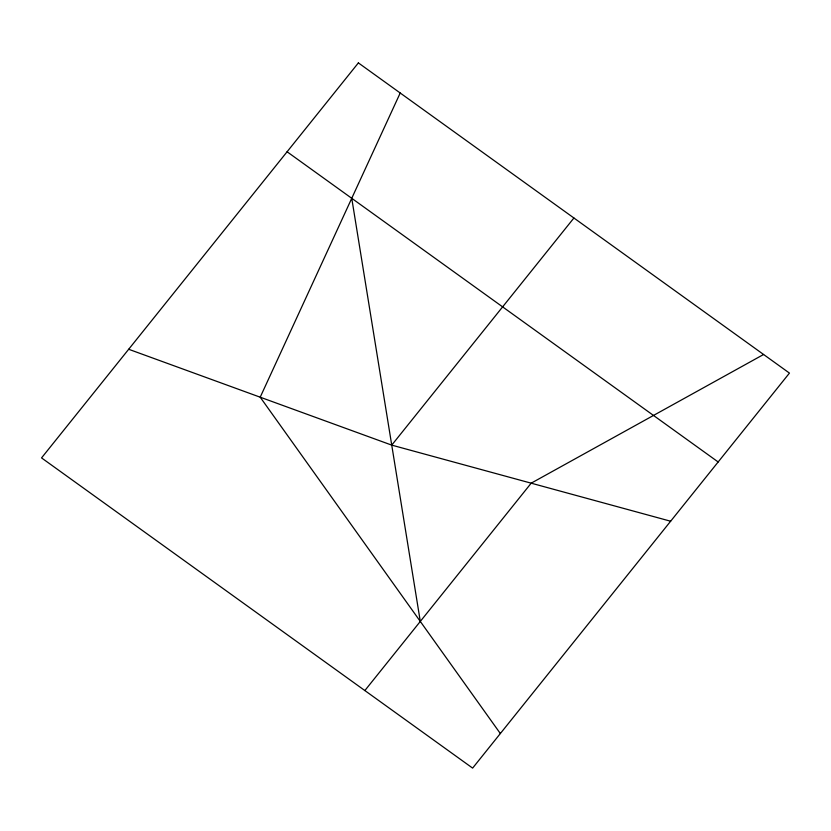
<?xml version="1.0" encoding="UTF-8"?>
<svg xmlns="http://www.w3.org/2000/svg" width="831" height="831" viewBox="0 0 831 831"><rect width="100%" height="100%" fill="white"/><g stroke="black" fill="none" stroke-linecap="round" stroke-linejoin="round"><path stroke-width="1.25" d="M400.21 92.999L260.207 397.197L500.345 733.544M128.68 349.269L391.733 445.125L573.909 218.002M364.861 690.551L531.186 483.175L763.585 354.484M391.733 445.125L670.638 521.224M287.09 151.772L718.161 461.974M351.752 198.297L420.299 621.432M358.379 62.896L41.55 457.902L472.621 768.104L789.45 373.098L358.379 62.896"/></g></svg>
